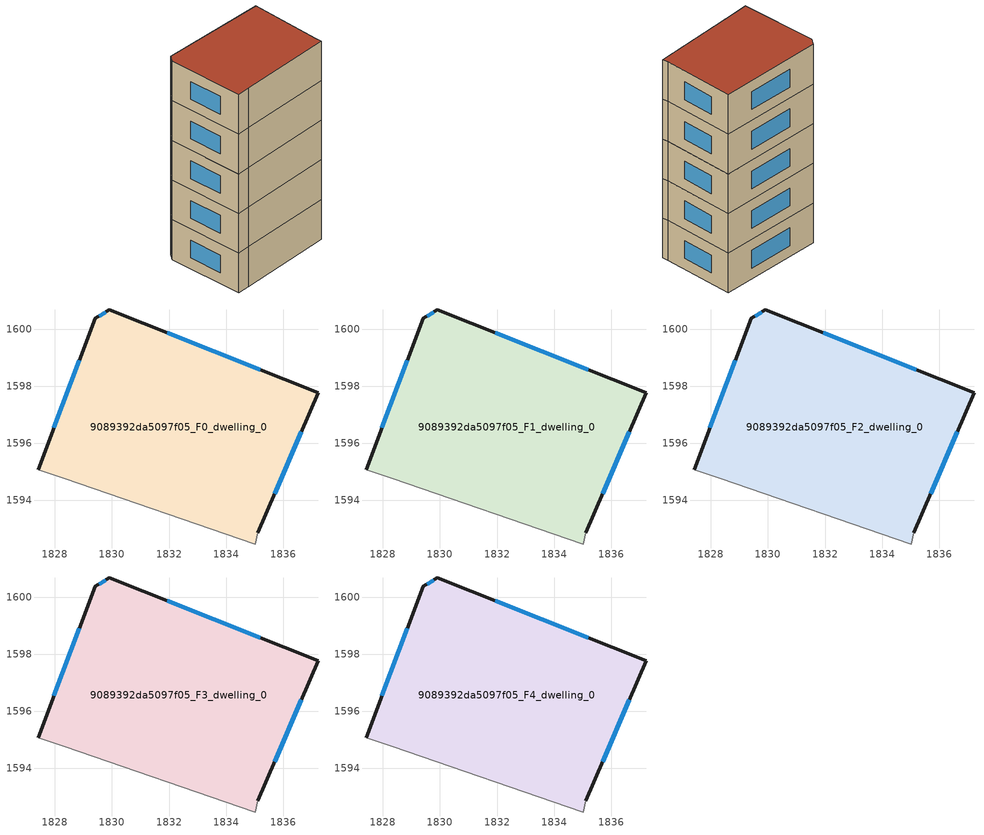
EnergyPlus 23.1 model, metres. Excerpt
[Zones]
9089392da5097f05_F0_dwelling_0
 floor ground (EU_floor_Construction): 1837.22,1597.77 1835.11,1592.87 1835.01,1592.47 1828.31,1594.77 1827.41,1595.07 1829.41,1600.38 1829.91,1600.68 z0
 wall outside (EU_wall_Construction): 1835.11,1592.87 1837.22,1597.77 1829.91,1600.68 1829.41,1600.38 1827.41,1595.07 z0:3
 wall adiabatic (EU_wall_Construction): 1827.41,1595.07 1828.31,1594.77 1835.01,1592.47 1835.11,1592.87 z0:3
 window (EU_Window_Construction): 1835.7,1594.23 1836.63,1596.41 / 1828.86,1598.91 1827.96,1596.54 / 1829.77,1600.59 1829.55,1600.46 / 1835.19,1598.58 1831.93,1599.87 z0.83:2.17
9089392da5097f05_F1_dwelling_0
 floor to 9089392da5097f05_F0_dwelling_0 (EU_floor_Construction): 1837.22,1597.77 1835.11,1592.87 1835.01,1592.47 1828.31,1594.77 1827.41,1595.07 1829.41,1600.38 1829.91,1600.68 z3
 wall outside (EU_wall_Construction): 1835.11,1592.87 1837.22,1597.77 1829.91,1600.68 1829.41,1600.38 1827.41,1595.07 z3:6
 wall adiabatic (EU_wall_Construction): 1827.41,1595.07 1828.31,1594.77 1835.01,1592.47 1835.11,1592.87 z3:6
 window (EU_Window_Construction): 1835.7,1594.23 1836.63,1596.41 / 1828.86,1598.91 1827.96,1596.54 / 1829.77,1600.59 1829.55,1600.46 / 1835.19,1598.58 1831.93,1599.87 z3.83:5.17
9089392da5097f05_F2_dwelling_0
 floor to 9089392da5097f05_F1_dwelling_0 (EU_floor_Construction): 1837.22,1597.77 1835.11,1592.87 1835.01,1592.47 1828.31,1594.77 1827.41,1595.07 1829.41,1600.38 1829.91,1600.68 z6
 wall outside (EU_wall_Construction): 1835.11,1592.87 1837.22,1597.77 1829.91,1600.68 1829.41,1600.38 1827.41,1595.07 z6:9
 wall adiabatic (EU_wall_Construction): 1827.41,1595.07 1828.31,1594.77 1835.01,1592.47 1835.11,1592.87 z6:9
 window (EU_Window_Construction): 1835.7,1594.23 1836.63,1596.41 / 1828.86,1598.91 1827.96,1596.54 / 1829.77,1600.59 1829.55,1600.46 / 1835.19,1598.58 1831.93,1599.87 z6.83:8.17
9089392da5097f05_F3_dwelling_0
 floor to 9089392da5097f05_F2_dwelling_0 (EU_floor_Construction): 1837.22,1597.77 1835.11,1592.87 1835.01,1592.47 1828.31,1594.77 1827.41,1595.07 1829.41,1600.38 1829.91,1600.68 z9
 wall outside (EU_wall_Construction): 1835.11,1592.87 1837.22,1597.77 1829.91,1600.68 1829.41,1600.38 1827.41,1595.07 z9:12
 wall adiabatic (EU_wall_Construction): 1827.41,1595.07 1828.31,1594.77 1835.01,1592.47 1835.11,1592.87 z9:12
 window (EU_Window_Construction): 1835.7,1594.23 1836.63,1596.41 / 1828.86,1598.91 1827.96,1596.54 / 1829.77,1600.59 1829.55,1600.46 / 1835.19,1598.58 1831.93,1599.87 z9.83:11.17
9089392da5097f05_F4_dwelling_0
 floor to 9089392da5097f05_F3_dwelling_0 (EU_floor_Construction): 1837.22,1597.77 1835.11,1592.87 1835.01,1592.47 1828.31,1594.77 1827.41,1595.07 1829.41,1600.38 1829.91,1600.68 z12
 wall outside (EU_wall_Construction): 1835.11,1592.87 1837.22,1597.77 1829.91,1600.68 1829.41,1600.38 1827.41,1595.07 z12:15
 wall adiabatic (EU_wall_Construction): 1827.41,1595.07 1828.31,1594.77 1835.01,1592.47 1835.11,1592.87 z12:15
 window (EU_Window_Construction): 1835.7,1594.23 1836.63,1596.41 / 1828.86,1598.91 1827.96,1596.54 / 1829.77,1600.59 1829.55,1600.46 / 1835.19,1598.58 1831.93,1599.87 z12.83:14.17
 roof outside (EU_roof_Construction): 1835.11,1592.87 1837.22,1597.77 1829.91,1600.68 1829.41,1600.38 1827.41,1595.07 1828.31,1594.77 1835.01,1592.47 z15
[Building]
EU S2 Campaign: North Axis=0; Terrain=City; Solar Distribution=FullExterior
[Site:Location]
Lyon-Bron: Latitude=45.75; Longitude=5; Time Zone=1; Elevation=198
[SizingPeriod:WeatherFileDays]
AnnualSizingPeriod: Begin Month=1; Begin Day of Month=1; End Month=12; End Day of Month=31; Day of Week for Start Day=Monday; Use Weather File Daylight Saving Period=No; Use Weather File Rain and Snow Indicators=No
[MATERIAL]
EU_InternalMass_Material: Roughness=MediumRough; Thickness=0.1; Conductivity=1; Density=1800; Specific Heat=900; Thermal Absorptance=0.9; Solar Absorptance=0.7; Visible Absorptance=0.7
[MATERIAL:NOMASS] Roughness=MediumRough; Thermal Absorptance=0.9; Solar Absorptance=0.7; Visible Absorptance=0.7
Name | Thermal Resistance
EU_wall_NoMass | 1.97775
EU_roof_NoMass | 1.81626
EU_floor_NoMass | 1.84812
[WINDOWMATERIAL:SIMPLEGLAZINGSYSTEM]
EU_Window_SimpleGlazing: UFactor=3.27502; Solar Heat Gain Coefficient=0.76; Visible Transmittance=0.76
[CONSTRUCTION]
EU_wall_Construction: EU_wall_NoMass
EU_roof_Construction: EU_roof_NoMass
EU_floor_Construction: EU_floor_NoMass
EU_Window_Construction: EU_Window_SimpleGlazing
EU_InternalMass_Construction: EU_InternalMass_Material
[ZONE] Type=1; Multiplier=1; Ceiling Height=autocalculate; Volume=143.854; Floor Area=autocalculate; Part of Total Floor Area=Yes
9089392da5097f05_F0_dwelling_0; 9089392da5097f05_F1_dwelling_0; 9089392da5097f05_F2_dwelling_0; 9089392da5097f05_F3_dwelling_0; 9089392da5097f05_F4_dwelling_0
[INTERNALMASS] Construction=EU_InternalMass_Construction; Surface Area=47.9511
Name | Zone or ZoneList
9089392da5097f05_F0_dwelling_0_EU_InternalMass | 9089392da5097f05_F0_dwelling_0
9089392da5097f05_F1_dwelling_0_EU_InternalMass | 9089392da5097f05_F1_dwelling_0
9089392da5097f05_F2_dwelling_0_EU_InternalMass | 9089392da5097f05_F2_dwelling_0
9089392da5097f05_F3_dwelling_0_EU_InternalMass | 9089392da5097f05_F3_dwelling_0
9089392da5097f05_F4_dwelling_0_EU_InternalMass | 9089392da5097f05_F4_dwelling_0
[OTHEREQUIPMENT] Fuel Type=Electricity; Design Level Calculation Method=Watts/Area; Power per Zone Floor Area=1; Fraction Latent=0; Fraction Radiant=0; Fraction Lost=0; Carbon Dioxide Generation Rate=0; EndUse Subcategory=EU_Step8_InternalGains
Name | Zone or ZoneList or Space or SpaceList | Schedule
EU_Step8_InternalGain_9089392da5097f05_F0_dwelling_0_f000 | 9089392da5097f05_F0_dwelling_0 | EU_Step8_GainSchedule_9089392da5097f05_F0_dwelling_0_f000
EU_Step8_InternalGain_9089392da5097f05_F1_dwelling_0_f000 | 9089392da5097f05_F1_dwelling_0 | EU_Step8_GainSchedule_9089392da5097f05_F1_dwelling_0_f000
EU_Step8_InternalGain_9089392da5097f05_F2_dwelling_0_f000 | 9089392da5097f05_F2_dwelling_0 | EU_Step8_GainSchedule_9089392da5097f05_F2_dwelling_0_f000
EU_Step8_InternalGain_9089392da5097f05_F3_dwelling_0_f000 | 9089392da5097f05_F3_dwelling_0 | EU_Step8_GainSchedule_9089392da5097f05_F3_dwelling_0_f000
EU_Step8_InternalGain_9089392da5097f05_F4_dwelling_0_f000 | 9089392da5097f05_F4_dwelling_0 | EU_Step8_GainSchedule_9089392da5097f05_F4_dwelling_0_f000
[ZONEVENTILATION:DESIGNFLOWRATE] Schedule=EU_AlwaysOn; Design Flow Rate Calculation Method=AirChanges/Hour; Air Changes per Hour=0.759424; Ventilation Type=Natural; Fan Pressure Rise=0; Fan Total Efficiency=1; Constant Term Coefficient=1; Temperature Term Coefficient=0; Velocity Term Coefficient=0; Velocity Squared Term Coefficient=0; Minimum Indoor Temperature=-100; Maximum Indoor Temperature=100; Delta Temperature=-100; Minimum Outdoor Temperature=-100; Maximum Outdoor Temperature=100; Maximum Wind Speed=40
Name | Zone or ZoneList or Space or SpaceList
EU_ConstantAir_9089392da5097f05_F0_dwelling_0 | 9089392da5097f05_F0_dwelling_0
EU_ConstantAir_9089392da5097f05_F1_dwelling_0 | 9089392da5097f05_F1_dwelling_0
EU_ConstantAir_9089392da5097f05_F2_dwelling_0 | 9089392da5097f05_F2_dwelling_0
EU_ConstantAir_9089392da5097f05_F3_dwelling_0 | 9089392da5097f05_F3_dwelling_0
EU_ConstantAir_9089392da5097f05_F4_dwelling_0 | 9089392da5097f05_F4_dwelling_0
[HVACTEMPLATE:THERMOSTAT] Constant Heating Setpoint=20; Constant Cooling Setpoint=50
EU_HeatOnly_9089392da5097f05_F0_dwelling_0; EU_HeatOnly_9089392da5097f05_F1_dwelling_0; EU_HeatOnly_9089392da5097f05_F2_dwelling_0; EU_HeatOnly_9089392da5097f05_F3_dwelling_0; EU_HeatOnly_9089392da5097f05_F4_dwelling_0
[HVACTEMPLATE:ZONE:IDEALLOADSAIRSYSTEM] System Availability Schedule=EU_AlwaysOn; Maximum Heating Supply Air Temperature=50; Minimum Cooling Supply Air Temperature=13; Maximum Heating Supply Air Humidity Ratio=0.0156; Minimum Cooling Supply Air Humidity Ratio=0.0077; Heating Limit=NoLimit; Cooling Limit=NoLimit; Heating Availability Schedule=EU_AlwaysOn; Cooling Availability Schedule=EU_CoolingOff; Dehumidification Control Type=ConstantSensibleHeatRatio; Cooling Sensible Heat Ratio=0.7; Dehumidification Setpoint=60; Humidification Control Type=None; Humidification Setpoint=30; Outdoor Air Method=None; Outdoor Air Flow Rate per Person=0.00944; Outdoor Air Flow Rate per Zone Floor Area=0; Outdoor Air Flow Rate per Zone=0; Demand Controlled Ventilation Type=None; Outdoor Air Economizer Type=NoEconomizer; Heat Recovery Type=None; Sensible Heat Recovery Effectiveness=0.7; Latent Heat Recovery Effectiveness=0.65
Name | Template Thermostat
9089392da5097f05_F0_dwelling_0 | EU_HeatOnly_9089392da5097f05_F0_dwelling_0
9089392da5097f05_F1_dwelling_0 | EU_HeatOnly_9089392da5097f05_F1_dwelling_0
9089392da5097f05_F2_dwelling_0 | EU_HeatOnly_9089392da5097f05_F2_dwelling_0
9089392da5097f05_F3_dwelling_0 | EU_HeatOnly_9089392da5097f05_F3_dwelling_0
9089392da5097f05_F4_dwelling_0 | EU_HeatOnly_9089392da5097f05_F4_dwelling_0
[SIZING:ZONE] Zone Cooling Design Supply Air Temperature Input Method=SupplyAirTemperature; Zone Cooling Design Supply Air Temperature=13; Zone Heating Design Supply Air Temperature Input Method=SupplyAirTemperature; Zone Heating Design Supply Air Temperature=50; Zone Cooling Design Supply Air Humidity Ratio=0.008; Zone Heating Design Supply Air Humidity Ratio=0.008; Cooling Design Air Flow Method=DesignDay; Cooling Design Air Flow Rate=0; Cooling Minimum Air Flow per Zone Floor Area=0.000762; Cooling Minimum Air Flow=0; Cooling Minimum Air Flow Fraction=0.2; Heating Design Air Flow Method=DesignDay; Heating Design Air Flow Rate=0; Heating Maximum Air Flow per Zone Floor Area=0.002032; Heating Maximum Air Flow=0.141576; Heating Maximum Air Flow Fraction=0.3; Account for Dedicated Outdoor Air System=No; Dedicated Outdoor Air System Control Strategy=NeutralSupplyAir; Dedicated Outdoor Air Low Setpoint Temperature for Design=autosize; Dedicated Outdoor Air High Setpoint Temperature for Design=autosize; Zone Load Sizing Method=Sensible Load Only No Latent Load; Zone Latent Cooling Design Supply Air Humidity Ratio Input Method=HumidityRatioDifference; Zone Cooling Design Supply Air Humidity Ratio Difference=0.005; Zone Latent Heating Design Supply Air Humidity Ratio Input Method=HumidityRatioDifference; Zone Humidification Design Supply Air Humidity Ratio Difference=0.005
9089392da5097f05_F0_dwelling_0; 9089392da5097f05_F1_dwelling_0; 9089392da5097f05_F2_dwelling_0; 9089392da5097f05_F3_dwelling_0; 9089392da5097f05_F4_dwelling_0
[SCHEDULE:CONSTANT]
Name | Hourly Value
EU_AlwaysOn | 1
EU_CoolingOff | 0
[SCHEDULE:FILE] Column Number=1; Rows to Skip at Top=0; Number of Hours of Data=8760; Column Separator=Comma; Interpolate to Timestep=No; Minutes per Item=60; Adjust Schedule for Daylight Savings=Yes
Name | File
EU_Step8_GainSchedule_9089392da5097f05_F0_dwelling_0_f000 | ../../schedules/9089392da5097f05/9089392da5097f05_F0_dwelling_0_f000_gain.csv
EU_Step8_GainSchedule_9089392da5097f05_F1_dwelling_0_f000 | ../../schedules/9089392da5097f05/9089392da5097f05_F1_dwelling_0_f000_gain.csv
EU_Step8_GainSchedule_9089392da5097f05_F2_dwelling_0_f000 | ../../schedules/9089392da5097f05/9089392da5097f05_F2_dwelling_0_f000_gain.csv
EU_Step8_GainSchedule_9089392da5097f05_F3_dwelling_0_f000 | ../../schedules/9089392da5097f05/9089392da5097f05_F3_dwelling_0_f000_gain.csv
EU_Step8_GainSchedule_9089392da5097f05_F4_dwelling_0_f000 | ../../schedules/9089392da5097f05/9089392da5097f05_F4_dwelling_0_f000_gain.csv
